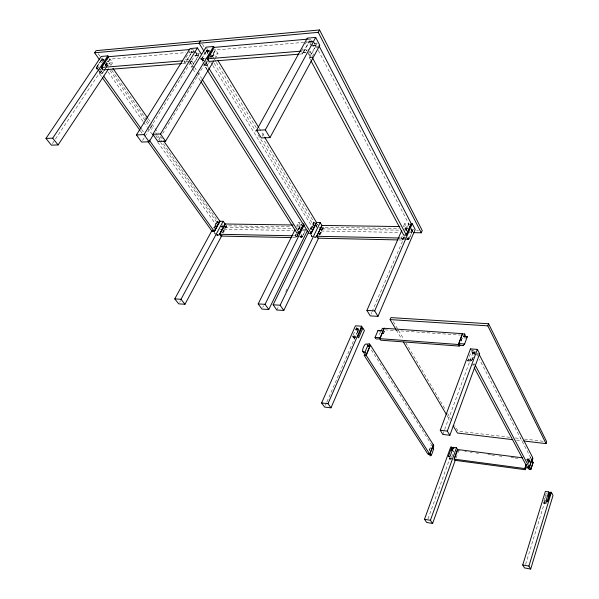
<?xml version="1.0" encoding="UTF-8"?>
<svg xmlns="http://www.w3.org/2000/svg" width="599" height="599" viewBox="0 0 599 599"><rect width="100%" height="100%" fill="white"/><g stroke="black" fill="none" stroke-linecap="round" stroke-linejoin="round"><path stroke-width="0.45" stroke-dasharray="3 2.25" d="M529.801 461.904C529.89 460.039 528.251 461.979 530.736 461.604M543.51 502.426L543.66 503.287L546.79 503.766M451.923 458.737C450.066 460.391 449.108 456.251 450.253 458.722A0.898 0.726 -31.4 0 0 450.83 459.396M412.202 231.379L411.798 230.188M407.05 239.42L406.953 239.001A1.213 0.809 -28.4 0 0 407.687 239.705A1.213 0.809 -28.4 0 0 409.005 239.046L412.329 231.019M380.507 331.771L378.68 336.211M300.541 237.144L300.488 236.747A1.138 0.726 -32.4 0 0 301.087 237.406A1.138 0.726 -32.4 0 0 302.315 236.785L305.894 229.559M353.118 337.349C357.895 333.8 348.461 337.379 355.372 337.072L358.307 330.199L357.019 328.799L355.739 329.091L352.759 335.964A1.018 0.524 -85.7 0 0 352.871 337.155A1.018 0.524 -85.7 0 0 353.515 337.132L353.62 336.945M410.989 228.226L412.172 230.503L411.61 229.439L411.243 229.664M471.772 360.898L471.121 359.542M406.953 239.001L409.139 238.806L408.615 239.158M352.789 335.964L354.788 338.757M546.288 493.209L543.6 501.977L546.984 502.479M543.742 503.31L546.752 494.085M525.623 564.348L545.09 500.839M527.285 461.058L528.086 458.549L526.229 458.31M527.36 461.125L528.086 458.549M527.869 462.084L528.655 459.635L530.504 459.867M527.914 462.256L528.655 459.635M528.543 463.02L530.422 457.164L479.41 359.355M529.202 461.402L530.003 458.909L528.153 458.669M528.528 463.761L530.422 457.164M529.711 462.368L530.242 460.706M201.698 58.859L201.841 58.447M408.263 237.152L408.99 239.016A1.213 0.577 -88.5 0 1 408.331 238.934A1.213 0.577 -88.5 0 1 408.219 237.489L408.308 237.226M410.615 231.356L412.419 231.124A1.205 0.569 -88.7 0 0 412.307 229.679A1.205 0.569 -88.7 0 0 411.618 229.582L411.618 229.582M203.825 58.283L202.41 60.873M356.517 330.311L357.356 328.948M300.436 236.912L300.563 236.523L302.315 236.785A1.146 0.636 -89.2 0 1 301.559 236.68A1.146 0.636 -89.2 0 1 301.424 235.31L301.514 235.063M456.026 458.07L458.527 451.092L458.168 450.508M451.661 457.082L453.593 451.556M427.978 518.944L450.216 457.381M472.094 359.902L474.76 353.013M472.139 359.977L474.071 354.735M476.886 355.087L477.628 353.081M475.636 352.699L471.892 352.407L472.633 350.393M474.348 353.777L472.544 353.635L473.532 350.962L472.881 349.726M442.818 434.425L472.783 353.268L471.488 350.804L473.532 350.962M467.19 360.523A1.063 0.449 -85.4 0 0 467.909 360.456L471.488 350.804M311.532 236.575A1.153 0.629 -89.1 0 1 311.502 235.422L311.592 235.175M429.131 450.59L431.385 444.548L370.384 348.236M429.356 450.553L431.265 445.424M96.529 67.5L101.358 60.117L103.844 59.63M461.095 340.794L462.323 337.551M461.125 341.101L462.383 337.769M306.703 50.421L306.875 50.788L306.733 49.807M221.405 228.024L221.495 227.815A1.086 0.651 -34.6 0 0 221.51 227.613M97.772 68.241L98.393 66.968M383.24 333.913L384.311 331.367M383.435 333.815L385.022 329.675M451.346 457.801L450.418 458.999M409.012 238.806L412.277 231.281M474.393 353.859L474.633 353.358M398.679 239.937L402.393 240.019L401.337 238.043L402.393 235.602M404.864 229.911L406.272 226.662L403.494 226.617M404.902 230.271L406.377 226.856L404.707 223.674L408.937 223.727L409.529 224.857M405.845 230.248L408.675 223.727L317.522 48.946M405.972 230.578L408.937 223.727M406.174 237.182L401.936 237.092A1.205 0.577 -88.5 0 0 401.966 238.799A1.205 0.577 -88.5 0 0 402.783 238.679L403.524 236.972M406.107 231.004L407.215 228.444L406.264 231.079M402.393 240.019L403.801 236.77M370.991 314.161L371.732 312.446M372.106 311.592L404.714 236.193M356.622 330.079L356.592 330.079A1.018 0.524 -86 0 0 356.487 328.888A1.018 0.524 -86 0 0 355.843 328.903L357.244 331.449L358.344 328.911M325.392 405.396L326.507 402.827M326.882 401.974L358.187 330.131L356.353 327.241M403.591 226.22L404.707 223.674M449.662 457.801A0.906 0.389 -83.1 0 0 449.729 458.827A0.906 0.389 -83.1 0 0 450.216 458.699L450.298 458.52M207.501 53.109L207.621 52.839A1.385 0.831 82.7 0 0 207.419 51.17A1.385 0.831 82.7 0 0 206.393 50.84L201.601 58.695A1.385 0.839 82.8 0 0 201.788 60.409A1.385 0.839 82.8 0 0 202.829 60.724L202.994 60.521M188.618 59.533L188.513 59.765A1.333 0.674 -32.5 0 0 188.483 59.982M318.968 235.175L322.494 227.845M319.02 235.265L322.943 227.126M319.439 234.838L323.056 227.321L398.986 228.511M320.218 234.711L323.46 227.979L322.883 227.036M317.313 224.131L316.002 226.826A1.146 0.726 -31.7 0 0 316.017 226.212M317.433 224.131L316.122 226.826A1.146 0.726 -31.7 0 0 316.002 226.07M276.798 310.012L278.834 305.819M285.745 291.571L286.966 289.062M310.05 229.192L313.329 222.469L314.527 222.484L310.963 229.799M310.911 229.155L314.168 222.484L263.553 139.649M310.844 229.799L314.408 222.484M302.345 236.56L305.393 230.338M298.01 234.411L296.378 237.706L295.187 235.841L296.415 233.363M298.459 229.237L300.503 225.104L295.846 225.037M296.512 236.777A1.138 0.636 -89.2 0 1 295.779 236.335A1.138 0.636 -89.2 0 1 295.839 234.95L296.632 233.34M298.624 229.312L300.616 225.291L298.729 222.274L296.662 226.444M298.579 229.776L301.447 223.981M298.916 229.589L301.709 223.944M296.662 236.642A1.138 0.636 -89.2 0 0 296.79 236.44L297.98 234.029M262.729 307.414L263.545 305.752M473.704 352.541L473.816 352.324A1.063 0.801 -26.9 0 1 475.426 351.913M222.461 232.547L226.182 225.613L224.355 225.583M222.491 232.906L226.31 225.793L291.436 226.819M223.225 232.974L226.744 226.422L226.123 225.524L224.468 228.601M222.94 224.7L221.967 226.699A1.086 0.666 89.9 0 1 222.431 226.332M451.257 458.018L450.545 458.931L449.849 458.302M179.618 302.233L180.501 300.601M313.861 53.903L312.611 56.224L309.181 49.747M317.2 47.725L318.451 45.404M213.918 228.309L217.774 221.211L162.584 142.607M214.232 228.137L217.991 221.218L219.069 222.746M214.337 228.137L218.096 221.218L217.025 221.203L213.469 227.747M312.161 44.191L313.247 46.258L314.872 43.27L317.238 43.068L318.047 44.626M310.604 60.117L309.286 57.639L317.238 43.068M311.562 57.107A1.423 0.771 -29.6 0 1 310.372 57.197A1.423 0.771 -29.6 0 1 310.237 56.411L316.085 45.606L314.872 43.27M262.22 136.28L264.451 132.177M302.832 48.654L301.986 50.196A1.468 0.786 84.9 0 0 302.046 52.263A1.468 0.786 84.9 0 0 303.161 52.398L310.417 39.182L311.577 41.391L309.945 44.378M299.859 54.105L302.652 53.88L309.211 41.885L304.584 42.289M305.37 44.026L307.489 40.178M215.168 58.672L218.051 53.865L215.55 49.732L213.304 49.927M207.449 61.487L205.547 64.632A1.34 0.689 -32.2 0 0 206.049 65.471A1.34 0.689 -32.2 0 0 207.651 64.467L209.081 62.109M212.413 56.591L213.836 54.224L218.051 53.865M207.059 69.769L204.588 65.8L207.224 65.598L209.515 61.794M212.263 57.242L214.098 54.202L215.558 56.591M158.855 139.889L160.787 136.699M162.718 133.502L206.692 60.881M204.588 65.8L207.344 61.248M209.635 57.459L211.477 54.419L213.91 58.403M209.83 57.549L211.739 54.397M210.773 57.639L215.55 49.732M211.103 57.609L215.707 49.987L303.656 42.364M201.788 58.59L206.363 51.035M189.636 61.907L192.406 66.279A1.325 0.674 -32.5 0 1 192.496 65.658L198.726 55.497L197.378 53.333L195.648 56.141L194.45 54.224M195.244 51.993L197.722 55.969L199.018 53.858M192.541 68.398L191.538 66.818L198.464 55.52M142.547 140.465L144.494 137.306M144.98 136.512L194.6 55.842L198.726 55.497M192.421 52.465A1.37 0.839 82.3 0 0 191.223 52.338L192.968 49.53L194.241 51.581L192.054 51.769L185.772 61.922A1.378 0.846 82.4 0 1 184.559 61.809A1.378 0.846 82.4 0 1 184.477 59.878M182.463 63.531L185.233 63.314L192.054 51.769M185.93 57.534L189.801 51.282M300.503 236.822L301.424 235.31M111.107 65.074L112.657 62.753L109.969 58.897L107.992 59.069M98.363 69.686L100.639 72.883A1.258 0.606 -34.4 0 0 100.991 73.67A1.258 0.606 -34.4 0 0 102.496 72.734L103.485 71.244M103.979 70.502L105.469 68.271M105.963 67.53L108.936 63.067L112.657 62.753M103.545 71.491L102.01 73.797L99.689 73.977L101.86 77.024M104.054 70.727L105.589 68.421M106.098 67.65L109.168 63.045L110.778 65.336M106.173 63.03L107.513 61.023L108.936 63.067M52.398 143.61L54.973 139.754M55.49 138.983L101.403 70.255M105.02 64.849L106.045 63.307M99.689 73.977L102.249 70.143M105.319 65.538L107.086 63.217L105.656 61.18M100.639 72.883L102.13 70.652M105.102 66.19L109.969 58.897M105.514 66.07L110.134 59.136L185.757 52.585M102.234 59.773L101.238 60.125L96.417 67.343A1.303 0.884 80 0 0 96.484 68.675A1.303 0.884 80 0 0 97.3 69.379M96.619 67.245L101.328 60.244L103.507 60.274M217.242 235.272A1.086 0.659 -34.9 0 0 217.669 234.905L217.811 234.696M311.001 41.975L311.181 41.728A1.43 0.764 -29.4 0 1 312.386 40.972M309.735 52.18L310.282 51.821M302.315 236.785L301.005 234.261M190.205 61.6L191.994 61.412M208.212 54.269L206.228 51.042L209.979 50.428M102.601 62.056L101.441 59.937A1.303 0.876 79.8 0 1 102.654 60.514M408.937 238.919L408.009 239.098M311.203 41.765L312.341 41.653M206.505 50.967L207.628 50.855L209.321 51.806M408.293 239.218L408.75 239.158M406.931 239.188L408.219 237.489M302.001 236.8L300.938 236.732M301.626 236.949L302.061 236.89M206.73 50.713L207.247 50.668M190.774 49.724L192.968 49.53M307.908 39.407L310.417 39.182M311.577 41.391L309.069 41.608L311.375 46.003M189.441 52.263L195.394 51.694M309.324 41.818L313.419 41.458M101.238 60.125L104.84 59.818M191.223 52.338L195.117 52.001M206.228 51.042L209.53 50.758M313.232 41.788L308.784 42.17A1.468 0.771 84.8 0 1 309.81 42.185A1.468 0.771 84.8 0 1 310.057 44.094M197.378 53.333L199.445 53.154M207.621 52.839L208.467 51.08L209.021 51.342M312.161 45.936L316.085 45.606M98.476 66.961L96.536 67.125L96.544 67.792M185.308 59.81L190.572 59.376M205.517 58.14L201.706 58.455L201.736 59.174M302.772 50.129L308.964 49.62M185.772 61.922L189.089 61.652M303.161 52.398L307.901 52.016L310.237 56.411M98.88 69.252L101.283 69.057M302.615 52.757L307.706 52.345M191.538 66.818L194.136 66.616M309.286 57.639L312.251 57.407M298.729 222.274L300.241 222.296M300.616 225.291L301.948 225.314M406.377 226.856L407.874 226.879M297.022 226.909L300.743 226.969M404.542 228.601L407.32 228.646M220.604 226.22L222.364 226.242A1.086 0.666 89.9 0 0 221.907 226.609M220.672 226.31L224.123 226.377M224.999 226.392L226.744 226.422M319.192 227.912L323.46 227.979M411.026 229.387L414.373 229.447M224.947 227.253L293.211 228.391M297.883 228.466L300.691 228.511M310.042 228.668L311.914 228.698M322.195 228.87L399.795 230.158M411.011 230.345L412.883 230.375M416.627 230.435L418.491 230.473M412.382 231.124L412.277 230.72M303.124 229.514L305.775 229.559M220.11 229.222L222.918 229.267M223.854 229.29L293.091 230.518M302.45 230.682L305.258 230.735M321.161 231.019L398.814 232.397M409.11 232.584L412.853 232.652M295.839 234.95L299.62 235.025M311.502 235.422L312.244 236.59M293.315 235.804L295.187 235.841M399.473 238.005L401.337 238.043M216.157 234.748L218.687 234.801M296.79 236.44L299.567 236.5M314.205 236.807L316.317 236.762M402.783 238.679L406.339 238.754M218.897 235.1L217.093 235.063L217.669 234.905M314.535 237.129L316.145 237.167M215.939 235.122L218.35 235.175M299.867 236.912L302.023 236.957M314.228 237.219L316.017 237.256M402.378 239.091L406.017 239.166M406.609 239.181L408.743 239.226M292.641 237.631L296.378 237.706M301.267 236.927L301.746 236.949M407.926 239.196L408.428 239.218M385.112 329.832L460.534 335.081M356.24 328.694L358.891 328.873M355.739 329.091L359.13 329.33M466.007 338.076L464.3 337.956A1.078 0.464 -85.9 0 0 464.375 337.709M354.428 337.447L356.001 337.566M472.334 351.972L474.625 352.145L473.816 352.324M472.783 353.268L475.089 353.447M468.029 359.295L472.416 359.655M467.909 360.456L471.772 360.778M467.475 360.898L471.817 361.257M473.247 364.357L474.857 364.492M102.122 59.78L102.661 59.818M207.112 50.675L208.145 50.855M509.756 437.292L458.1 431.16L454.768 425.522M515.29 437.951L520.823 438.61M524.514 439.052L543.885 441.351M516.495 440.1L522.036 440.759M458.28 450.68L460.129 450.92M464.764 451.519L466.621 451.758M470.327 452.238L472.177 452.47M475.883 452.949L478.668 453.308M487.938 454.499L490.716 454.858M491.644 454.978L495.351 455.457M499.057 455.936L501.842 456.288M511.104 457.486L513.89 457.846M514.818 457.965L518.524 458.437M525.937 459.396L528.715 459.755M449.916 458.954L451.129 459.119M544.064 502.853L546.602 503.227M301.379 236.927L300.144 236.425M408.061 239.196L407.133 238.911M102.541 59.825L103.103 59.945M203.772 60.671L202.851 60.319M207.553 50.728L208.602 51.065M300.556 236.568L300.998 236.83M407.215 238.814L407.664 239.091M102.991 59.952L103.537 60.147M203.435 60.529L201.751 58.717M203.383 60.664L202.425 60.05M300.204 236.335L300.616 236.657M411.199 229.567L411.618 229.904M411.116 229.664L411.932 230.188M208.886 51.357L209.373 51.664M202.073 59.728L202.507 60.177M97.285 68.608L96.559 67.365M96.843 68.316L97.255 68.735M201.811 59.383L202.155 59.855M96.596 67.994L96.926 68.436M140.451 131.039L142.083 133.322M141.626 129.414L143.797 132.461M97.907 69.05L96.439 67.38A1.265 0.599 -34.4 0 0 96.881 67.912A1.265 0.599 -34.4 0 0 98.214 67.2M214.479 232.547L215.984 234.658M96.394 67.709L97.57 69.357M98.056 70.046L100.505 73.467M214.09 232.524L215.161 234.022M99.763 68.9L102.496 72.734M100.535 61.203L101.613 62.73M108.09 71.895L143.139 121.53M143.678 122.293L146.912 126.876M147.451 127.639L151.764 133.749M157.702 142.15L216.479 225.389M106.854 63.239L108.464 65.531M111.676 70.105L146.508 119.71M147.047 120.474L150.259 125.056M150.798 125.82L153.479 129.631M155.62 132.686L157.23 134.977M157.762 135.741L162.052 141.843M102.302 57.983L103.912 60.259M217.025 221.203L218.051 222.663M98.206 53.73L100.894 57.549M101.426 58.313L103.043 60.611M105.731 64.43L106.809 65.957M110.036 70.54L145.527 120.968M146.059 121.732L149.286 126.322M149.825 127.085L152.513 130.904M155.74 135.486L160.045 141.604M160.584 142.367L217.579 223.36M148.23 118.834L151.442 123.416M151.974 124.18L158.398 133.352M160.539 136.407L162.673 139.47M352.841 336.331L354.758 339.311M354.466 336.069L354.481 336.091A1.026 0.726 -32.7 0 1 352.774 335.942M184.013 61.398L185.233 63.314M358.262 330.431L358.981 331.569M189.92 61.585L192.496 65.658M193.035 69.184L195.536 73.123M196.038 73.909L200.53 81M191.732 60.993L194.098 64.744M194.63 67.402L197.123 71.348M197.625 72.142L201.608 78.454M195.521 51.686L197.805 55.355M203.196 60.858L201.623 58.724A1.348 0.681 -32.2 0 0 202.207 59.286A1.348 0.681 -32.2 0 0 203.638 58.522M311.031 234.456L312.408 236.68M201.623 59.084L202.784 60.948M204.551 63.786L205.464 65.261M310.507 234.269L312.259 237.084M199.452 57.107L202.417 61.869M202.911 62.67L207.359 69.813M205.105 60.349L207.651 64.467M202.035 56.883L203.503 59.256M205.472 62.423L207.92 66.384M207.224 65.598L208.212 67.185M204.484 51.993L206.438 55.175M210.841 62.326L212.316 64.714M212.802 65.508L312.656 227.725M316.137 226.212L317.088 227.762M206.505 47.883L208.759 51.559M313.329 222.469L314.273 224.011M202.44 44.176L205.367 48.946M205.854 49.739L208.295 53.723M214.15 63.269L256.117 131.698M258.072 134.88L314.677 227.171M212.952 52.764L213.836 54.224M214.397 59.204L215.857 61.592M216.344 62.386L256.252 127.699M259.262 128.388L264.122 136.362M396.306 330.049L401.555 338.899M446.921 415.324L449.789 420.154M393.318 321.626L398.08 329.682M398.56 330.491L403.793 339.348M405.703 342.568L445.244 409.416M447.625 413.445L451.908 420.693M301.911 52.502L302.652 53.88M472.439 364.289L473.315 365.937M306.636 50.054L306.651 50.091A1.43 0.771 -29.6 0 0 307.1 50.668M471.069 359.774L471.084 359.797A1.071 0.809 -27.1 0 0 471.772 360.493M308.545 53.917L310.215 57.062M313.569 41.451L315.636 45.412M315.793 45.629L317.088 48.115M476.385 353.552L477.68 356.038M313.382 41.773L315.613 46.056A1.423 0.764 -29.4 0 0 314.954 45.202A1.423 0.764 -29.4 0 0 313.247 46.258M411.109 229.043L412.329 231.386M412.127 230.405L412.329 230.817M201.653 59.046L201.893 59.511M96.461 67.672L96.686 68.114M357.244 331.449A1.018 0.719 -32.4 0 1 358.681 330.738M474.722 363.81A1.063 0.809 -27.1 0 1 473.285 364.02M471.892 352.407A1.056 0.449 -85.6 0 1 472.536 352.167A1.056 0.449 -85.6 0 1 472.544 353.635M452.979 451.773A0.898 0.719 -31 0 1 453.832 451.676M195.648 56.141A1.325 0.666 -32.3 0 1 197.236 55.153A1.325 0.666 -32.3 0 1 197.722 55.969M193.582 51.709A1.325 0.666 -32.3 0 1 193.866 51.507M191.83 61.615A1.378 0.846 82.6 0 1 190.789 61.3M312.191 56.718A1.423 0.771 -29.6 0 1 311.892 56.935M318.945 227.949A1.153 0.621 -89.3 0 1 319.656 228.399M310.125 52.031A1.475 0.779 85 0 1 309.166 51.686"/><path stroke-width="0.9" d="M463.289 345.338L464.532 344.253L467.34 336.488L466.614 337.042M530.632 469.646L533.095 462.518M379.204 330.356L377.924 330.648L375.064 337.372C375.184 340.172 378.77 338.42 380.223 338.929M367.801 345.473L366.91 344.013L365.33 344.163C363.743 345.421 360.254 353.627 364.993 352.062L367.801 345.473L368.452 346.507L369.531 343.983L367.808 343.848M526.304 464.405C526.049 464.27 524.252 470.028 525.765 468.635M530.692 569.05L553.027 495.448L551.394 492.303L550.436 492.168L547.748 500.974A0.906 0.771 -24.1 0 1 546.662 501.64A0.906 0.771 -24.1 0 1 546.048 500.727L548.744 491.921L545.36 491.442L522.725 564.977L524.529 567.927L530.692 569.05L528.91 566.092L551.394 492.303M430.149 455.832C431.183 457.074 433.773 449.295 433.339 448.486M547.224 501.685L548.924 496.129L549.665 495.732M548.924 496.129L548.489 495.298L549.238 492.865L548.744 491.921M523.885 440.984L546.033 443.634L546.647 441.68L488.604 323.752L390.937 317.605L390.099 319.596L395.827 329.248M530.804 469.511L529.501 466.456L532.616 457.441L529.396 467.497L527.195 467.205L474.191 367.584M533.073 462.742L532.129 460.945L532.93 458.437L532.391 457.411M530.909 469.316L532.99 462.795L532.197 461.35M522.523 457.838L457.569 449.512L454.117 459.134L454.836 460.294L525.503 469.758L524.866 468.568L526.207 464.39M457.606 449.572L454.536 458.28A0.906 0.389 -83.1 0 0 454.424 458.961M453.96 448.344L452.335 448.134L451.728 447.139L450.718 447.011L424.481 519.303L426.713 522.463L432.605 523.459L455.405 459.807M432.605 523.459L430.396 520.291L456.498 447.745L453.353 447.348L450.223 455.996A0.906 0.726 -31.4 0 1 449.13 456.655A0.906 0.726 -31.4 0 1 448.599 455.779L451.728 447.139M452.335 448.134L451.474 450.53A0.898 0.719 -31 0 1 453.054 450.163M546.033 443.634L487.833 325.849L488.604 323.752M449.856 435.278L479.634 353.807L477.351 349.397L470.47 348.873L440.258 430.247L442.818 434.425L449.856 435.278L447.326 431.093L477.351 349.397M431.145 455.12L429.992 453.323L433.369 444.802L429.835 454.304L427.843 454.042L364.072 355.185L366.229 355.364L429.835 454.304M433.436 448.951L432.92 448.134L433.803 445.768L433.174 444.772M459.568 344.852A1.078 0.464 -85.7 0 1 458.894 345.084A1.078 0.464 -85.7 0 1 458.886 343.579L462.488 333.673L384.184 328.282L379.803 338.652L380.747 340.187L459.238 346.095L459.867 344.432M467.295 336.938L463.626 336.675L464.644 333.98L462.57 333.838M464.809 336.608L465.318 335.26L464.644 333.98M459.238 346.095L458.385 344.507L462.488 333.673M380.215 338.263A1.033 0.509 -85.7 0 1 380.335 337.769L384.184 328.282M413.789 232.667L421.269 232.801L422.235 230.533L319.552 29.95L96.05 50.675L94.605 52.802L99.456 59.675M377.924 330.648L381.278 330.888L382.372 328.312L384.273 328.439M364.656 354.398A1.003 0.726 -32.7 0 0 366.446 354.331L370.317 345.234L369.531 343.983M366.229 355.364L370.317 345.234M401.742 230.473L366.91 310.424L370.249 315.875L377.991 316.362L415.204 229.454L412.262 223.771L411.064 223.756L406.624 234.037A1.22 0.809 -28.4 0 1 406.481 234.276M362.867 328.132L358.876 337.334A1.026 0.524 -85.7 0 1 358.127 337.551A1.026 0.524 -85.7 0 1 358.097 336.121L362.096 326.912L361.669 326.223L355.439 325.796L321.618 402.962L324.643 407.103L330.992 407.829L364.394 330.566L362.867 328.132L361.002 328.005M311.038 60.941L403.726 235.145L406.392 235.19L411.326 223.756L319.177 46.213M377.991 316.362L374.689 310.888L412.262 223.771M330.992 407.829L327.99 403.674L361.669 326.223M397.743 239.914L317.829 238.177L316.661 236.283L321.91 225.419L399.788 226.564M321.963 225.516L317.305 235.385A1.153 0.629 -89.1 0 0 317.215 235.632M308.814 231.708L273.122 304.801L276.798 310.012L283.791 310.454L318.601 238.08M283.791 310.454L280.137 305.22L320.173 222.558L316.324 222.506L311.974 231.461M316.444 222.514L311.697 232.277A1.153 0.734 -32 0 1 311.113 232.884M207.553 70.562L308.882 233.325L311.285 233.37L316.564 222.514L264.608 137.156M295.007 229.776L258.184 303.91L261.905 309.077L268.779 309.511L307.572 230.248M268.779 309.511L265.072 304.322L304.232 224.872M303.603 223.966L299.612 232.053A1.146 0.726 -32.4 0 1 299.275 232.479M201.032 81.793L296.939 233.093L299.32 233.138L303.82 224.011M212.128 230.203L174.758 298.908L178.734 303.865L184.971 304.255L221.907 235.437M269.984 137.62L319.784 45.292L315.703 37.408L307.257 38.156L256.619 130.238L261.321 137.92L269.984 137.62L265.32 129.901L315.703 37.408M291.713 237.608L220.791 236.066L219.519 234.269L225.052 223.996L293.046 224.992M225.119 224.086L220.14 233.325A1.093 0.674 -89.8 0 0 220.088 234.658M220.2 233.415L224.767 224.947M174.758 298.908L181.01 299.283L223.165 221.286L225.179 224.176M219.294 222.004L214.704 230.473A1.093 0.659 -34.8 0 1 213.633 231.259A1.093 0.659 -34.8 0 1 212.87 230.855M219.818 221.241L214.809 230.473A1.093 0.659 -34.8 0 1 213.738 231.259A1.093 0.659 -34.8 0 1 212.982 230.855M148.065 141.693L212.203 231.469L214.36 231.506L219.93 221.241L163.744 140.997M421.269 232.801L318.249 32.346L319.552 29.95M214.292 47.65L213.581 46.475L206.056 47.149L152.797 134.281L157.881 141.484L165.556 141.222L213.723 61.083M212.855 50.024L208.063 57.931A1.393 0.839 83 0 0 207.868 58.53M152.797 134.281L160.495 133.981L213.581 46.475M298.931 54.18L208.804 61.42L207.202 58.822L214.135 47.388L307.766 39.13M201.504 54.494L197.43 47.913L190.048 48.571L136.437 134.917L141.574 142.045L149.091 141.791L153.456 134.64M200.485 40.994L199.093 43.248L203.989 51.2M136.437 134.917L143.977 134.625L197.43 47.913M106.622 59.945L108.621 56.957L107.857 55.872L101.231 56.456L45.973 138.436L51.364 145.16L58.081 144.928L108.539 68.952M102.624 65.92L105.626 61.435M45.973 138.436L52.705 138.174L107.857 55.872M181.534 63.606L102.946 69.918L101.231 67.507L108.449 56.718L189.688 49.545M94.605 52.802L318.249 32.346M101.231 67.507L182.68 60.836M207.202 58.822L301.17 51.125M256.619 130.238L265.32 129.901M219.713 221.241L223.165 221.286M219.519 234.269L292.387 235.781M316.661 236.283L399.473 238.005M258.184 303.91L265.072 304.322M273.122 304.801L280.137 305.22M366.91 310.424L374.689 310.888M390.099 319.596L487.833 325.849M375.064 337.372L380.335 337.769M458.886 343.579L464.644 344.006M379.803 338.652L458.385 344.507M459.111 345.286L463.394 345.608M321.618 402.962L327.99 403.674M440.258 430.247L447.326 431.093M512.804 439.659L457.426 433.025L453.129 425.784M525.256 467.677L528.647 468.133M454.117 459.134L524.866 468.568M549.238 492.865L550.93 493.104M424.481 519.303L430.396 520.291M522.725 564.977L528.91 566.092M529.823 469.661L530.205 469.676M529.905 469.616L528.797 468.875L528.071 466.846M532.122 461.395L532.968 462.316M529.598 469.489L528.7 468.313M379.541 330.506L380.133 330.955M52.705 138.174L58.081 144.928M181.01 299.283L184.971 304.255M102.407 77.78L139.911 130.282M103.634 76.08L141.087 128.65M149.226 140.084L214.36 231.506M143.977 134.625L149.091 141.791M112.919 68.391L147.698 118.07M160.495 133.981L165.556 141.222M362.949 351.433L364.274 353.5M428.839 453.795L429.715 455.15M364.993 352.062L366.446 354.331M370.534 345.249L433.369 444.802M202.11 79.24L299.32 233.138M448.599 455.779L449.347 456.985M208.707 67.979L311.285 233.37M217.984 60.581L258.775 127.587M320.173 222.558L322.022 225.606M456.498 447.745L457.636 449.632M403.464 342.119L446.45 414.523M312.251 57.407L406.392 235.19M475.292 365.315L529.396 467.497M546.048 500.727L546.67 501.895M470.47 348.873L470.836 349.569M478.788 353.739L532.616 457.441M463.626 336.675A1.078 0.464 -85.9 0 1 464.188 336.316M380.605 339.408A1.033 0.509 -85.7 0 1 380.223 338.794M381.278 330.888A1.033 0.509 -85.9 0 1 381.892 330.543M454.933 459.538A0.906 0.389 -83.1 0 1 454.439 459.186M532.054 460.346A0.943 0.779 -24.8 0 1 532.129 460.945M529.501 466.456A0.943 0.786 -25.2 0 1 527.959 466.98M367.464 345.705A1.003 0.719 -32.4 0 1 368.452 346.507M429.992 453.323A0.891 0.711 -32.7 0 1 428.435 453.683M432.77 447.423A0.891 0.711 -32.3 0 1 432.92 448.134M548.489 495.298A0.898 0.764 -23.7 0 1 550.189 495.141M102.654 68.863A1.31 0.884 80.1 0 1 102.234 68.496M102.077 68.219A1.31 0.884 80.1 0 1 102.13 66.661M299.036 232.659A1.146 0.726 -32.4 0 1 297.815 232.771M220.754 235.227A1.093 0.674 -89.8 0 1 220.417 235.122M220.147 234.748A1.093 0.674 -89.8 0 1 220.103 233.655M220.694 235.137A1.093 0.674 -89.8 0 1 220.514 235.122M311.577 232.27A1.153 0.734 -32 0 1 311.233 232.704M317.807 237.294A1.153 0.629 -89.1 0 1 317.35 237.017M317.178 236.515A1.153 0.629 -89.1 0 1 317.156 235.924M208.759 60.357A1.393 0.839 83 0 1 208.332 60.132M208.145 59.893A1.393 0.839 83 0 1 207.853 58.889M317.747 237.197A1.153 0.629 -89.1 0 1 317.29 236.919M317.185 236.695A1.153 0.629 -89.1 0 1 317.253 235.287"/></g></svg>
